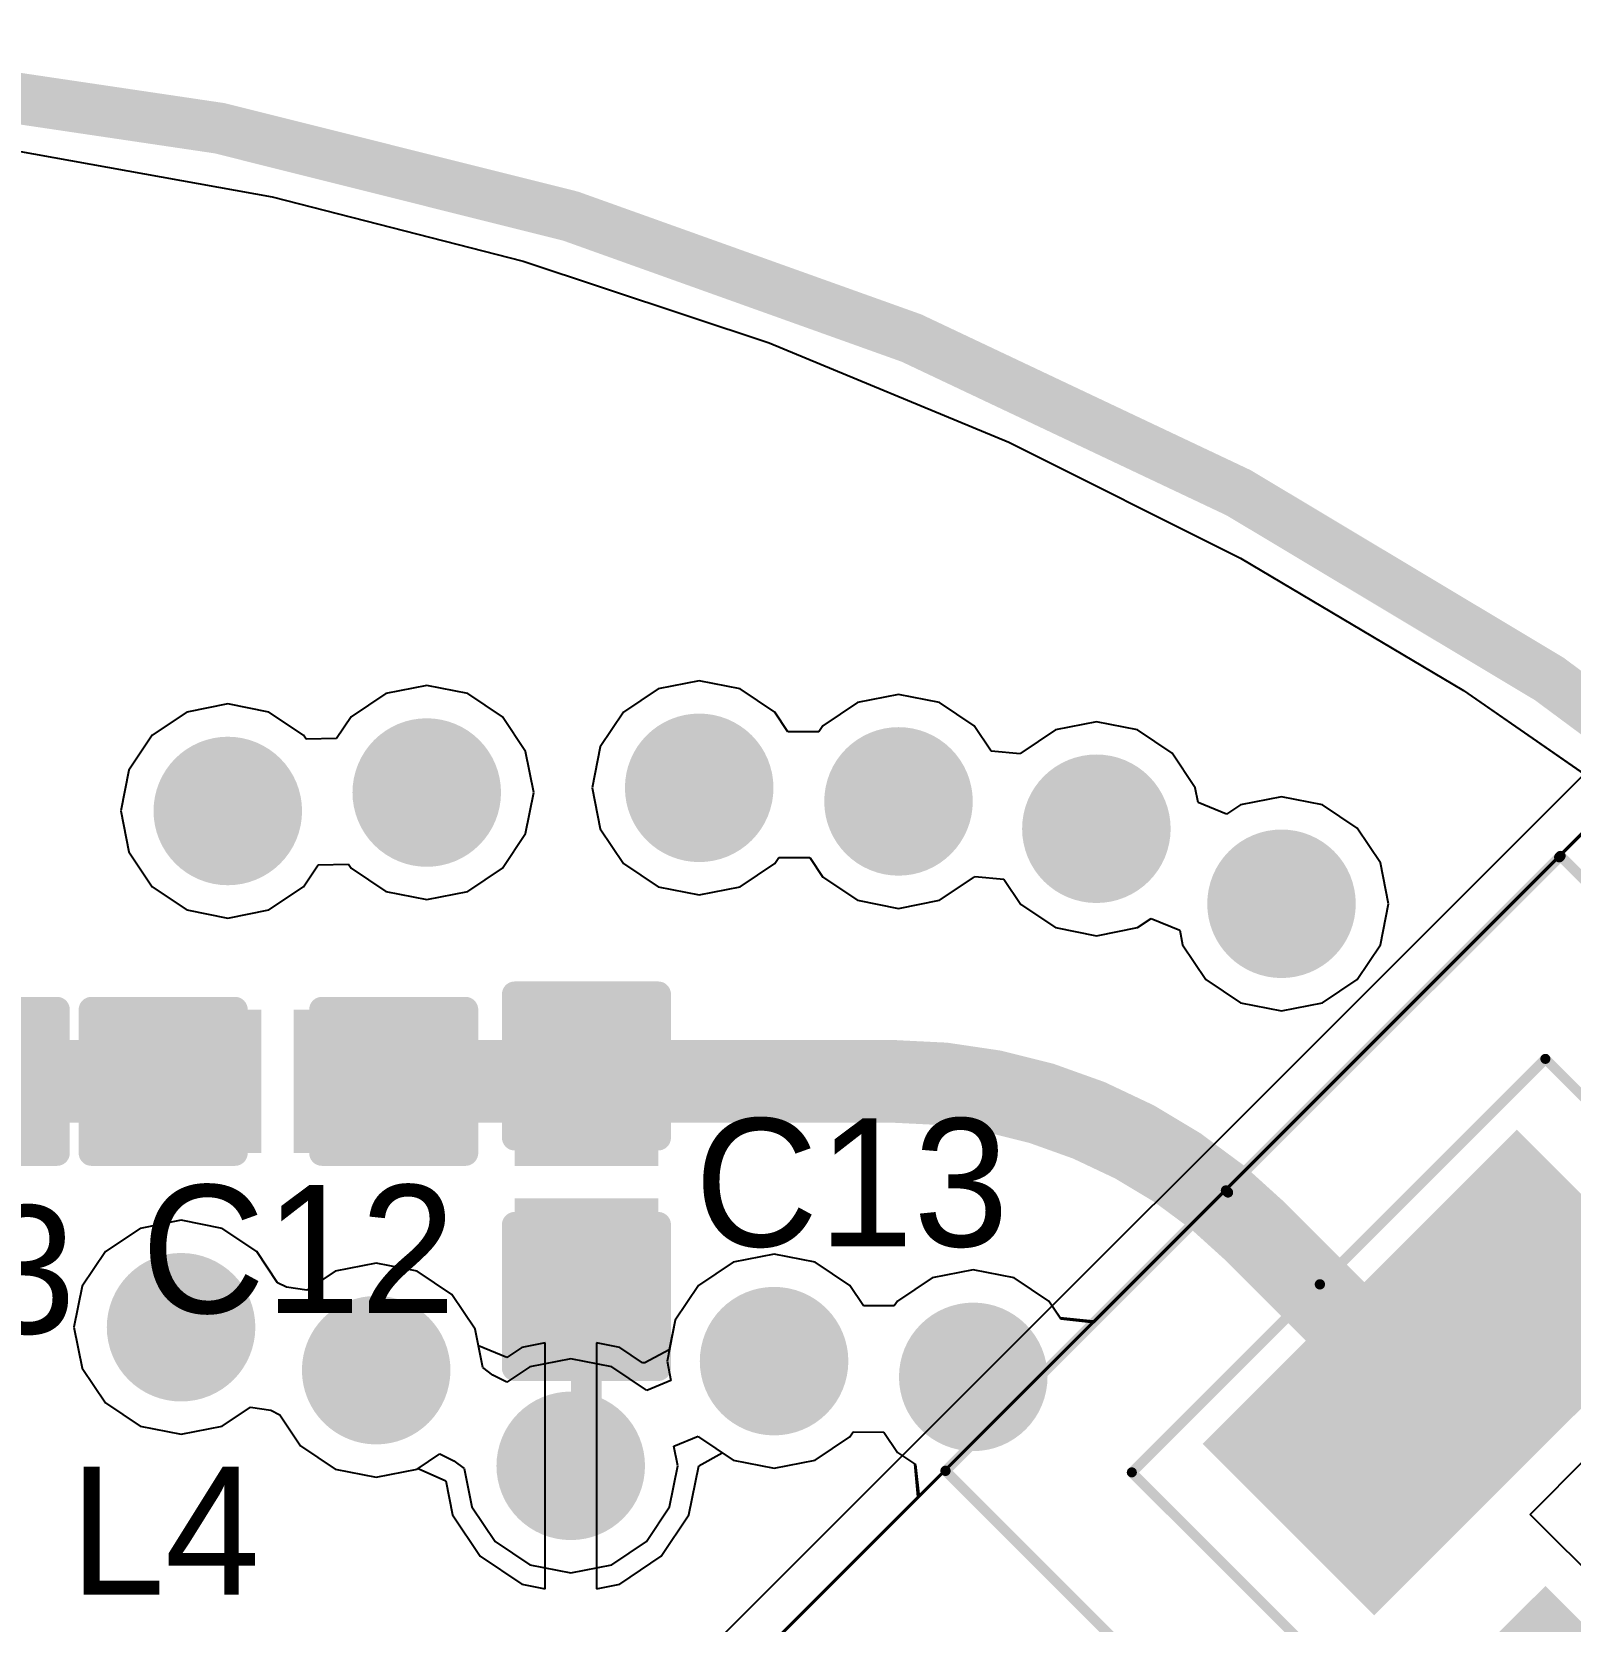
# Model space of a CAD drawing. Header units: millimetres. Extents: x 0.16 to 3.68, y 0.79 to 4.96.
# Drawn here: x 1.7248 to 2.0251, y 1.9307 to 2.241 of the extents above; entities that cross this region are included whole.
import ezdxf

# ---------------------------------------------------------------- set-up
doc = ezdxf.new("R2010")
doc.units = ezdxf.units.MM
doc.header["$MEASUREMENT"] = 0
for name, color, linetype in [('BottomLayer', 5, 'Continuous'), ('KeepOutLayer', 6, 'Continuous'), ('Mechanical1', 6, 'Continuous'), ('MidLayer1', 16, 'Continuous'), ('MidLayer2', 76, 'Continuous'), ('MultiLayer', 9, 'Continuous'), ('TopLayer', 1, 'Continuous'), ('TopOverlay', 2, 'Continuous'), ('TopPaste', 8, 'Continuous'), ('TopSolder', 216, 'Continuous'), ('ViaHoleLayer', 16, 'Continuous')]:
    doc.layers.add(name, color=color, linetype=linetype)

# ---------------------------------------------------------------- blocks, each defined once
blk = doc.blocks.new('XCVR_2450AT42B100E_1')
at = {"layer": 'Mechanical1', "const_width": 0.00197}
for points in [[(-0.13189, -0.05709), (-0.13189, 0.05709)], [(-0.13189, 0.05709), (0.13189, 0.05709)], [(0.13189, -0.05709), (0.13189, 0.05709)], [(-0.13189, -0.05709), (0.13189, -0.05709)]]:
    blk.add_lwpolyline(points, dxfattribs=at)
at = {"layer": 'Mechanical1', "const_width": 0.000984}
for points in [[(-0.13238, 0.05709, 1), (-0.1314, 0.05709, 1)], [(-0.13238, 0.05709, 1), (-0.1314, 0.05709, 1)], [(0.1314, 0.05709, 1), (0.13238, 0.05709, 1)], [(0.1314, 0.05709, 1), (0.13238, 0.05709, 1)], [(-0.13238, -0.05709, 1), (-0.1314, -0.05709, 1)], [(-0.13238, -0.05709, 1), (-0.1314, -0.05709, 1)], [(0.1314, -0.05709, 1), (0.13238, -0.05709, 1)], [(0.1314, -0.05709, 1), (0.13238, -0.05709, 1)]]:
    blk.add_lwpolyline(points, format="xyb", close=True, dxfattribs=at)
at = {"layer": 'TopLayer'}
for points in [[(-0.05512, 0.01969), (0.05512, 0.01969), (-0.05512, 0.04724), (0.05512, 0.04724)], [(-0.12205, -0.03937), (-0.08268, -0.03937), (-0.12205, 0.03937), (-0.08268, 0.03937)], [(0.08268, -0.03937), (0.12205, -0.03937), (0.08268, 0.03937), (0.12205, 0.03937)], [(-0.05512, -0.04724), (0.05512, -0.04724), (-0.05512, -0.01969), (0.05512, -0.01969)]]:
    blk.add_solid(points, dxfattribs=at)
at = {"layer": 'TopOverlay'}
for p, q in [((-0.0711, -0.0079), (-0.0711, 0.00787)), ((-0.0711, 0.00787), (-0.02756, 0.00787)), ((-0.02756, 0.00787), (-0.02756, -0.0079)), ((-0.02756, -0.0079), (-0.0711, -0.0079))]:
    blk.add_line(p, q, dxfattribs=at)
at = {"layer": 'TopPaste'}
for points in [[(-0.05512, 0.01969), (0.05512, 0.01969), (-0.05512, 0.04724), (0.05512, 0.04724)], [(-0.12205, -0.03937), (-0.08268, -0.03937), (-0.12205, 0.03937), (-0.08268, 0.03937)], [(0.08268, -0.03937), (0.12205, -0.03937), (0.08268, 0.03937), (0.12205, 0.03937)], [(-0.05512, -0.04724), (0.05512, -0.04724), (-0.05512, -0.01969), (0.05512, -0.01969)]]:
    blk.add_solid(points, dxfattribs=at)
at = {"layer": 'TopSolder'}
for points in [[(-0.05912, 0.01569), (0.05912, 0.01569), (-0.05912, 0.05124), (0.05912, 0.05124)], [(-0.12605, -0.04337), (-0.07868, -0.04337), (-0.12605, 0.04337), (-0.07868, 0.04337)], [(0.07868, -0.04337), (0.12605, -0.04337), (0.07868, 0.04337), (0.12605, 0.04337)], [(-0.05912, -0.05124), (0.05912, -0.05124), (-0.05912, -0.01569), (0.05912, -0.01569)]]:
    blk.add_solid(points, dxfattribs=at)
blk = doc.blocks.new('0402__14')
at = {"layer": 'TopLayer'}
for points in [[(-0.0125, -0.01), (0.0125, -0.01), (-0.0125, 0.01), (0.0125, 0.01)], [(0.02687, -0.01), (0.05187, -0.01), (0.02687, 0.01), (0.05187, 0.01)]]:
    blk.add_solid(points, dxfattribs=at)
at = {"layer": 'TopOverlay', "const_width": 0.005}
for points in [[(-0.017, -0.014), (-0.017, 0.014)], [(-0.017, 0.014), (0.011, 0.014)], [(0.028, 0.014), (0.056, 0.014)], [(0.056, -0.014), (0.056, 0.014)], [(-0.017, -0.014), (0.011, -0.014)], [(0.028, -0.014), (0.056, -0.014)]]:
    blk.add_lwpolyline(points, dxfattribs=at)
at = {"layer": 'TopOverlay', "const_width": 0.0025}
for points in [[(-0.01825, 0.014, 1), (-0.01575, 0.014, 1)], [(-0.01825, 0.014, 1), (-0.01575, 0.014, 1)], [(0.00975, 0.014, 1), (0.01225, 0.014, 1)], [(0.02675, 0.014, 1), (0.02925, 0.014, 1)], [(0.05475, 0.014, 1), (0.05725, 0.014, 1)], [(0.05475, 0.014, 1), (0.05725, 0.014, 1)], [(-0.01825, -0.014, 1), (-0.01575, -0.014, 1)], [(-0.01825, -0.014, 1), (-0.01575, -0.014, 1)], [(0.00975, -0.014, 1), (0.01225, -0.014, 1)], [(0.02675, -0.014, 1), (0.02925, -0.014, 1)], [(0.05475, -0.014, 1), (0.05725, -0.014, 1)], [(0.05475, -0.014, 1), (0.05725, -0.014, 1)]]:
    blk.add_lwpolyline(points, format="xyb", close=True, dxfattribs=at)
at = {"layer": 'TopPaste'}
for points in [[(-0.0125, -0.01), (0.0125, -0.01), (-0.0125, 0.01), (0.0125, 0.01)], [(0.02687, -0.01), (0.05187, -0.01), (0.02687, 0.01), (0.05187, 0.01)]]:
    blk.add_solid(points, dxfattribs=at)
at = {"layer": 'TopSolder'}
for points in [[(-0.0165, -0.014), (0.0165, -0.014), (-0.0165, 0.014), (0.0165, 0.014)], [(0.02287, -0.014), (0.05587, -0.014), (0.02287, 0.014), (0.05587, 0.014)]]:
    blk.add_solid(points, dxfattribs=at)
blk = doc.blocks.new('0402__17')
at = {"layer": 'TopLayer'}
for points in [[(-0.0125, -0.01), (0.0125, -0.01), (-0.0125, 0.01), (0.0125, 0.01)], [(0.02687, -0.01), (0.05187, -0.01), (0.02687, 0.01), (0.05187, 0.01)]]:
    blk.add_solid(points, dxfattribs=at)
at = {"layer": 'TopOverlay', "const_width": 0.005}
for points in [[(-0.017, 0.014), (-0.017, -0.014)], [(0.011, 0.014), (-0.017, 0.014)], [(0.056, 0.014), (0.028, 0.014)], [(0.056, 0.014), (0.056, -0.014)], [(0.011, -0.014), (-0.017, -0.014)], [(0.056, -0.014), (0.028, -0.014)]]:
    blk.add_lwpolyline(points, dxfattribs=at)
at = {"layer": 'TopOverlay', "const_width": 0.0025}
for points in [[(-0.01825, 0.014, 1), (-0.01575, 0.014, 1)], [(-0.01825, 0.014, 1), (-0.01575, 0.014, 1)], [(0.00975, 0.014, 1), (0.01225, 0.014, 1)], [(0.02675, 0.014, 1), (0.02925, 0.014, 1)], [(0.05475, 0.014, 1), (0.05725, 0.014, 1)], [(0.05475, 0.014, 1), (0.05725, 0.014, 1)], [(-0.01825, -0.014, 1), (-0.01575, -0.014, 1)], [(-0.01825, -0.014, 1), (-0.01575, -0.014, 1)], [(0.00975, -0.014, 1), (0.01225, -0.014, 1)], [(0.02675, -0.014, 1), (0.02925, -0.014, 1)], [(0.05475, -0.014, 1), (0.05725, -0.014, 1)], [(0.05475, -0.014, 1), (0.05725, -0.014, 1)]]:
    blk.add_lwpolyline(points, format="xyb", close=True, dxfattribs=at)
at = {"layer": 'TopPaste'}
for points in [[(-0.0125, -0.01), (0.0125, -0.01), (-0.0125, 0.01), (0.0125, 0.01)], [(0.02687, -0.01), (0.05187, -0.01), (0.02687, 0.01), (0.05187, 0.01)]]:
    blk.add_solid(points, dxfattribs=at)
at = {"layer": 'TopSolder'}
for points in [[(-0.0165, -0.014), (0.0165, -0.014), (-0.0165, 0.014), (0.0165, 0.014)], [(0.02287, -0.014), (0.05587, -0.014), (0.02287, 0.014), (0.05587, 0.014)]]:
    blk.add_solid(points, dxfattribs=at)
blk = doc.blocks.new('0402__18')
at = {"layer": 'TopLayer'}
for points in [[(-0.0125, -0.01), (0.0125, -0.01), (-0.0125, 0.01), (0.0125, 0.01)], [(0.02687, -0.01), (0.05187, -0.01), (0.02687, 0.01), (0.05187, 0.01)]]:
    blk.add_solid(points, dxfattribs=at)
at = {"layer": 'TopOverlay', "const_width": 0.005}
for points in [[(-0.017, -0.014), (-0.017, 0.014)], [(0.011, 0.014), (-0.017, 0.014)], [(0.056, 0.014), (0.028, 0.014)], [(0.056, -0.014), (0.056, 0.014)], [(0.011, -0.014), (-0.017, -0.014)], [(0.056, -0.014), (0.028, -0.014)]]:
    blk.add_lwpolyline(points, dxfattribs=at)
at = {"layer": 'TopOverlay', "const_width": 0.0025}
for points in [[(-0.01825, 0.014, 1), (-0.01575, 0.014, 1)], [(-0.01825, 0.014, 1), (-0.01575, 0.014, 1)], [(0.00975, 0.014, 1), (0.01225, 0.014, 1)], [(0.02675, 0.014, 1), (0.02925, 0.014, 1)], [(0.05475, 0.014, 1), (0.05725, 0.014, 1)], [(0.05475, 0.014, 1), (0.05725, 0.014, 1)], [(-0.01825, -0.014, 1), (-0.01575, -0.014, 1)], [(-0.01825, -0.014, 1), (-0.01575, -0.014, 1)], [(0.00975, -0.014, 1), (0.01225, -0.014, 1)], [(0.02675, -0.014, 1), (0.02925, -0.014, 1)], [(0.05475, -0.014, 1), (0.05725, -0.014, 1)], [(0.05475, -0.014, 1), (0.05725, -0.014, 1)]]:
    blk.add_lwpolyline(points, format="xyb", close=True, dxfattribs=at)
at = {"layer": 'TopPaste'}
for points in [[(-0.0125, -0.01), (0.0125, -0.01), (-0.0125, 0.01), (0.0125, 0.01)], [(0.02687, -0.01), (0.05187, -0.01), (0.02687, 0.01), (0.05187, 0.01)]]:
    blk.add_solid(points, dxfattribs=at)
at = {"layer": 'TopSolder'}
for points in [[(-0.0165, -0.014), (0.0165, -0.014), (-0.0165, 0.014), (0.0165, 0.014)], [(0.02287, -0.014), (0.05587, -0.014), (0.02287, 0.014), (0.05587, 0.014)]]:
    blk.add_solid(points, dxfattribs=at)

msp = doc.modelspace()

# ---------------------------------------------------------------- linework, layer by layer
at = {"layer": 'BottomLayer'}
for p, q in [((1.72189, 2.21774), (1.7717, 2.20875)), ((1.7717, 2.20875), (1.82073, 2.19623)), ((1.82073, 2.19623), (1.86875, 2.18025)), ((1.86875, 2.18025), (1.91551, 2.16089)), ((1.91551, 2.16089), (1.96076, 2.13823)), ((1.96076, 2.13823), (2.00429, 2.11241)), ((1.81737, 1.87463), (2.05737, 2.11463)), ((1.85508, 2.11428), (1.84708, 2.11269)), ((1.86308, 2.11269), (1.85508, 2.11428)), ((1.79389, 2.11177), (1.78711, 2.10724)), ((1.80189, 2.11337), (1.79389, 2.11177)), ((1.80989, 2.11177), (1.80189, 2.11337)), ((1.81667, 2.10724), (1.80989, 2.11177)), ((1.84708, 2.11269), (1.8403, 2.10816)), ((1.86986, 2.10816), (1.86308, 2.11269)), ((1.89399, 2.11163), (1.88599, 2.11004)), ((1.90199, 2.11004), (1.89399, 2.11163)), ((2.00429, 2.11241), (2.03111, 2.09379)), ((1.75506, 2.10817), (1.74827, 2.10364)), ((1.76305, 2.10976), (1.75506, 2.10817)), ((1.77105, 2.10817), (1.76305, 2.10976)), ((1.77783, 2.10364), (1.77105, 2.10817)), ((1.78711, 2.10724), (1.78427, 2.103)), ((1.8212, 2.10046), (1.81667, 2.10724)), ((1.8403, 2.10816), (1.83577, 2.10138)), ((1.87241, 2.10434), (1.86986, 2.10816)), ((1.88599, 2.11004), (1.87921, 2.10551)), ((1.90877, 2.10551), (1.90199, 2.11004)), ((1.87843, 2.10434), (1.87241, 2.10434)), ((1.87921, 2.10551), (1.87843, 2.10434)), ((1.91208, 2.10055), (1.90877, 2.10551)), ((1.92462, 2.1047), (1.91784, 2.10017)), ((1.93262, 2.10629), (1.92462, 2.1047)), ((1.94062, 2.1047), (1.93262, 2.10629)), ((1.9474, 2.10017), (1.94062, 2.1047)), ((1.74827, 2.10364), (1.74374, 2.09686)), ((1.77835, 2.10287), (1.77783, 2.10364)), ((1.78427, 2.103), (1.77835, 2.10287)), ((1.83577, 2.10138), (1.83418, 2.09338)), ((1.82279, 2.09246), (1.8212, 2.10046)), ((1.91775, 2.10003), (1.91208, 2.10055)), ((1.91784, 2.10017), (1.91775, 2.10003)), ((1.95193, 2.09339), (1.9474, 2.10017)), ((1.74374, 2.09686), (1.74215, 2.08886)), ((1.8212, 2.08447), (1.82279, 2.09246)), ((1.83418, 2.09338), (1.83577, 2.08538)), ((1.9525, 2.09054), (1.95193, 2.09339)), ((1.74215, 2.08886), (1.74374, 2.08086)), ((2.03155, 2.08881), (1.93199, 1.98924)), ((1.95805, 2.08824), (1.9525, 2.09054)), ((1.96077, 2.09005), (1.95805, 2.08824)), ((1.96876, 2.09164), (1.96077, 2.09005)), ((1.97676, 2.09005), (1.96876, 2.09164)), ((1.98354, 2.08552), (1.97676, 2.09005)), ((1.98808, 2.07874), (1.98354, 2.08552)), ((1.81667, 2.07768), (1.8212, 2.08447)), ((1.83577, 2.08538), (1.8403, 2.0786)), ((1.74374, 2.08086), (1.74827, 2.07408)), ((1.86986, 2.0786), (1.87064, 2.07977)), ((1.87064, 2.07977), (1.87665, 2.07977)), ((1.87665, 2.07977), (1.87921, 2.07595)), ((1.77783, 2.07408), (1.78067, 2.07832)), ((1.78067, 2.07832), (1.78659, 2.07845)), ((1.78659, 2.07845), (1.78711, 2.07768)), ((1.78711, 2.07768), (1.79389, 2.07315)), ((1.80989, 2.07315), (1.81667, 2.07768)), ((1.8403, 2.0786), (1.84708, 2.07407)), ((1.86308, 2.07407), (1.86986, 2.0786)), ((1.98967, 2.07074), (1.98808, 2.07874)), ((1.74827, 2.07408), (1.75506, 2.06955)), ((1.77105, 2.06955), (1.77783, 2.07408)), ((1.79389, 2.07315), (1.80189, 2.07156)), ((1.80189, 2.07156), (1.80989, 2.07315)), ((1.84708, 2.07407), (1.85508, 2.07248)), ((1.85508, 2.07248), (1.86308, 2.07407)), ((1.87921, 2.07595), (1.88599, 2.07142)), ((1.90199, 2.07142), (1.90877, 2.07595)), ((1.90877, 2.07595), (1.90886, 2.07609)), ((1.90886, 2.07609), (1.91453, 2.07557)), ((1.91453, 2.07557), (1.91784, 2.07061)), ((1.88599, 2.07142), (1.89399, 2.06983)), ((1.89399, 2.06983), (1.90199, 2.07142)), ((1.91784, 2.07061), (1.92462, 2.06608)), ((1.98808, 2.06274), (1.98967, 2.07074)), ((1.75506, 2.06955), (1.76305, 2.06796)), ((1.76305, 2.06796), (1.77105, 2.06955)), ((1.94062, 2.06608), (1.94333, 2.06789)), ((1.94333, 2.06789), (1.94889, 2.06559)), ((1.92462, 2.06608), (1.93262, 2.06449)), ((1.93262, 2.06449), (1.94062, 2.06608)), ((1.94889, 2.06559), (1.94945, 2.06274)), ((1.94945, 2.06274), (1.95398, 2.05596)), ((1.98354, 2.05596), (1.98808, 2.06274)), ((1.95398, 2.05596), (1.96077, 2.05143)), ((1.97676, 2.05143), (1.98354, 2.05596)), ((1.96077, 2.05143), (1.96876, 2.04984)), ((1.96876, 2.04984), (1.97676, 2.05143)), ((1.75393, 2.00896), (1.74593, 2.00737)), ((1.76192, 2.00737), (1.75393, 2.00896)), ((1.74593, 2.00737), (1.73915, 2.00284)), ((1.76871, 2.00284), (1.76192, 2.00737)), ((1.73915, 2.00284), (1.73462, 1.99605)), ((1.77276, 1.99676), (1.76871, 2.00284)), ((1.8697, 2.00235), (1.8617, 2.00076)), ((1.8777, 2.00076), (1.8697, 2.00235)), ((1.78402, 1.99899), (1.77849, 1.99529)), ((1.79202, 2.00058), (1.78402, 1.99899)), ((1.80001, 1.99899), (1.79202, 2.00058)), ((1.8068, 1.99446), (1.80001, 1.99899)), ((1.8617, 2.00076), (1.85492, 1.99622)), ((1.88448, 1.99622), (1.8777, 2.00076)), ((1.90858, 1.99927), (1.90058, 1.99768)), ((1.91658, 1.99768), (1.90858, 1.99927)), ((1.73462, 1.99605), (1.73302, 1.98806)), ((1.77449, 1.99587), (1.77276, 1.99676)), ((1.77849, 1.99529), (1.77449, 1.99587)), ((1.85492, 1.99622), (1.85039, 1.98944)), ((1.88716, 1.99221), (1.88448, 1.99622)), ((1.90058, 1.99768), (1.8938, 1.99315)), ((1.92336, 1.99315), (1.91658, 1.99768)), ((1.81133, 1.98768), (1.8068, 1.99446)), ((1.8938, 1.99315), (1.89317, 1.99221)), ((1.92555, 1.98987), (1.92336, 1.99315)), ((1.85039, 1.98944), (1.84923, 1.98363)), ((1.89317, 1.99221), (1.88716, 1.99221)), ((1.93199, 1.98924), (1.92555, 1.98987)), ((1.73302, 1.98806), (1.73462, 1.98006)), ((1.81197, 1.98443), (1.81133, 1.98768)), ((1.81753, 1.98213), (1.81197, 1.98443)), ((1.82044, 1.98408), (1.81753, 1.98213)), ((1.825, 1.98499), (1.82044, 1.98408)), ((1.825, 1.961), (1.825, 1.98499)), ((1.83956, 1.98408), (1.835, 1.98499)), ((1.835, 1.98499), (1.835, 1.961)), ((1.84402, 1.9811), (1.83956, 1.98408)), ((1.84923, 1.98363), (1.84444, 1.98113)), ((1.73462, 1.98006), (1.73915, 1.97328)), ((1.84444, 1.98113), (1.84402, 1.9811)), ((1.73915, 1.97328), (1.74593, 1.96875)), ((1.76192, 1.96875), (1.76746, 1.97244)), ((1.76746, 1.97244), (1.77145, 1.97186)), ((1.77145, 1.97186), (1.77318, 1.97097)), ((1.77318, 1.97097), (1.77724, 1.9649)), ((1.74593, 1.96875), (1.75393, 1.96715)), ((1.75393, 1.96715), (1.76192, 1.96875)), ((1.88448, 1.96667), (1.88511, 1.96761)), ((1.88511, 1.96761), (1.89112, 1.9676)), ((1.89112, 1.9676), (1.8938, 1.96359)), ((1.77724, 1.9649), (1.78402, 1.96037)), ((1.8777, 1.96213), (1.88448, 1.96667)), ((1.85498, 1.961), (1.85957, 1.96356)), ((1.85957, 1.96356), (1.8617, 1.96213)), ((1.8617, 1.96213), (1.8697, 1.96054)), ((1.8697, 1.96054), (1.8777, 1.96213)), ((1.8938, 1.96359), (1.89708, 1.9614)), ((1.89708, 1.9614), (1.89771, 1.95496)), ((1.78402, 1.96037), (1.79202, 1.95878)), ((1.79202, 1.95878), (1.80001, 1.96037)), ((1.80001, 1.96037), (1.80021, 1.9605)), ((1.80021, 1.9605), (1.8056, 1.95809)), ((1.825, 1.93701), (1.825, 1.961)), ((1.835, 1.961), (1.835, 1.93701)), ((1.85308, 1.95144), (1.85498, 1.961)), ((1.8056, 1.95809), (1.80692, 1.95144)), ((1.89771, 1.95496), (1.81737, 1.87463)), ((1.80692, 1.95144), (1.81234, 1.94334)), ((1.84766, 1.94334), (1.85308, 1.95144)), ((1.81234, 1.94334), (1.82044, 1.93792)), ((1.83956, 1.93792), (1.84766, 1.94334)), ((1.82044, 1.93792), (1.825, 1.93701)), ((1.835, 1.93701), (1.83956, 1.93792))]:
    msp.add_line(p, q, dxfattribs=at)
at = {"layer": 'BottomLayer', "const_width": 0.0145}
for points in [[(1.84783, 2.09338, 1), (1.86233, 2.09338, 1)], [(1.79464, 2.09246, 1), (1.80914, 2.09246, 1)], [(1.88674, 2.09073, 1), (1.90124, 2.09073, 1)], [(1.7558, 2.08886, 1), (1.7703, 2.08886, 1)], [(1.92537, 2.08539, 1), (1.93987, 2.08539, 1)], [(1.96151, 2.07074, 1), (1.97601, 2.07074, 1)], [(1.74668, 1.98806, 1), (1.76118, 1.98806, 1)], [(1.86245, 1.98144, 1), (1.87695, 1.98144, 1)], [(1.78477, 1.97968, 1), (1.79927, 1.97968, 1)], [(1.90133, 1.97837, 1), (1.91583, 1.97837, 1)], [(1.82275, 1.961, 1), (1.83725, 1.961, 1)]]:
    msp.add_lwpolyline(points, format="xyb", close=True, dxfattribs=at)
at = {"layer": 'KeepOutLayer', "const_width": 0.01}
msp.add_lwpolyline([(2.341, 1.516, 1), (0.901, 1.516, 1)], format="xyb", close=True, dxfattribs=at)
at = {"layer": 'Mechanical1', "const_width": 0.002}
for points in [[(1.95791, 2.01477), (2.02323, 2.08008)], [(2.02297, 2.07982), (2.02323, 2.08008)], [(2.02323, 2.08008), (2.13495, 1.96836)], [(1.90316, 1.96002), (1.95791, 2.01477)], [(1.95791, 2.01477), (1.95832, 2.01437)], [(1.95832, 2.01437), (1.97626, 1.99643)], [(1.90316, 1.96002), (2.00145, 1.86173)]]:
    msp.add_lwpolyline(points, dxfattribs=at)
at = {"layer": 'Mechanical1', "const_width": 0.001}
for points in [[(2.02247, 2.07982, 1), (2.02347, 2.07982, 1)], [(2.02273, 2.08008, 1), (2.02373, 2.08008, 1)], [(2.02273, 2.08008, 1), (2.02373, 2.08008, 1)], [(2.02273, 2.08008, 1), (2.02373, 2.08008, 1)], [(1.95741, 2.01477, 1), (1.95841, 2.01477, 1)], [(1.95741, 2.01477, 1), (1.95841, 2.01477, 1)], [(1.95741, 2.01477, 1), (1.95841, 2.01477, 1)], [(1.95782, 2.01437, 1), (1.95882, 2.01437, 1)], [(1.95782, 2.01437, 1), (1.95882, 2.01437, 1)], [(1.97575, 1.99643, 1), (1.97676, 1.99643, 1)], [(1.90266, 1.96002, 1), (1.90366, 1.96002, 1)], [(1.90266, 1.96002, 1), (1.90366, 1.96002, 1)]]:
    msp.add_lwpolyline(points, format="xyb", close=True, dxfattribs=at)
at = {"layer": 'MidLayer1'}
for p, q in [((1.72189, 2.21774), (1.7717, 2.20875)), ((1.7717, 2.20875), (1.82073, 2.19623)), ((1.82073, 2.19623), (1.86875, 2.18025)), ((1.86875, 2.18025), (1.91551, 2.16089)), ((1.91551, 2.16089), (1.96076, 2.13823)), ((1.96076, 2.13823), (2.00429, 2.11241)), ((1.85508, 2.11428), (1.84708, 2.11269)), ((1.86308, 2.11269), (1.85508, 2.11428)), ((1.79389, 2.11177), (1.78711, 2.10724)), ((1.80189, 2.11337), (1.79389, 2.11177)), ((1.80989, 2.11177), (1.80189, 2.11337)), ((1.81667, 2.10724), (1.80989, 2.11177)), ((1.84708, 2.11269), (1.8403, 2.10816)), ((1.86986, 2.10816), (1.86308, 2.11269)), ((1.89399, 2.11163), (1.88599, 2.11004)), ((1.90199, 2.11004), (1.89399, 2.11163)), ((2.00429, 2.11241), (2.03134, 2.09362)), ((1.75506, 2.10817), (1.74827, 2.10364)), ((1.76305, 2.10976), (1.75506, 2.10817)), ((1.77105, 2.10817), (1.76305, 2.10976)), ((1.77783, 2.10364), (1.77105, 2.10817)), ((1.78711, 2.10724), (1.78427, 2.103)), ((1.8212, 2.10046), (1.81667, 2.10724)), ((1.8403, 2.10816), (1.83577, 2.10138)), ((1.87241, 2.10434), (1.86986, 2.10816)), ((1.88599, 2.11004), (1.87921, 2.10551)), ((1.90877, 2.10551), (1.90199, 2.11004)), ((1.81907, 1.87593), (2.04907, 2.10593)), ((1.87843, 2.10434), (1.87241, 2.10434)), ((1.87921, 2.10551), (1.87843, 2.10434)), ((1.91208, 2.10055), (1.90877, 2.10551)), ((1.92462, 2.1047), (1.91784, 2.10017)), ((1.93262, 2.10629), (1.92462, 2.1047)), ((1.94062, 2.1047), (1.93262, 2.10629)), ((1.9474, 2.10017), (1.94062, 2.1047)), ((1.74827, 2.10364), (1.74374, 2.09686)), ((1.77835, 2.10287), (1.77783, 2.10364)), ((1.78427, 2.103), (1.77835, 2.10287)), ((1.83577, 2.10138), (1.83418, 2.09338)), ((1.82279, 2.09246), (1.8212, 2.10046)), ((1.91775, 2.10003), (1.91208, 2.10055)), ((1.91784, 2.10017), (1.91775, 2.10003)), ((1.95193, 2.09339), (1.9474, 2.10017)), ((1.74374, 2.09686), (1.74215, 2.08886)), ((1.8212, 2.08447), (1.82279, 2.09246)), ((1.83418, 2.09338), (1.83577, 2.08538)), ((1.9525, 2.09054), (1.95193, 2.09339)), ((1.74215, 2.08886), (1.74374, 2.08086)), ((2.03179, 2.08864), (1.93209, 1.98894)), ((1.95805, 2.08824), (1.9525, 2.09054)), ((1.96077, 2.09005), (1.95805, 2.08824)), ((1.96876, 2.09164), (1.96077, 2.09005)), ((1.97676, 2.09005), (1.96876, 2.09164)), ((1.98354, 2.08552), (1.97676, 2.09005)), ((1.98808, 2.07874), (1.98354, 2.08552)), ((1.81667, 2.07768), (1.8212, 2.08447)), ((1.83577, 2.08538), (1.8403, 2.0786)), ((1.74374, 2.08086), (1.74827, 2.07408)), ((1.86986, 2.0786), (1.87064, 2.07977)), ((1.87064, 2.07977), (1.87665, 2.07977)), ((1.87665, 2.07977), (1.87921, 2.07595)), ((1.77783, 2.07408), (1.78067, 2.07832)), ((1.78067, 2.07832), (1.78659, 2.07845)), ((1.78659, 2.07845), (1.78711, 2.07768)), ((1.78711, 2.07768), (1.79389, 2.07315)), ((1.80989, 2.07315), (1.81667, 2.07768)), ((1.8403, 2.0786), (1.84708, 2.07407)), ((1.86308, 2.07407), (1.86986, 2.0786)), ((1.98967, 2.07074), (1.98808, 2.07874)), ((1.74827, 2.07408), (1.75506, 2.06955)), ((1.77105, 2.06955), (1.77783, 2.07408)), ((1.79389, 2.07315), (1.80189, 2.07156)), ((1.80189, 2.07156), (1.80989, 2.07315)), ((1.84708, 2.07407), (1.85508, 2.07248)), ((1.85508, 2.07248), (1.86308, 2.07407)), ((1.87921, 2.07595), (1.88599, 2.07142)), ((1.90199, 2.07142), (1.90877, 2.07595)), ((1.90877, 2.07595), (1.90886, 2.07609)), ((1.90886, 2.07609), (1.91453, 2.07557)), ((1.91453, 2.07557), (1.91784, 2.07061)), ((1.88599, 2.07142), (1.89399, 2.06983)), ((1.89399, 2.06983), (1.90199, 2.07142)), ((1.91784, 2.07061), (1.92462, 2.06608)), ((1.98808, 2.06274), (1.98967, 2.07074)), ((1.75506, 2.06955), (1.76305, 2.06796)), ((1.76305, 2.06796), (1.77105, 2.06955)), ((1.94062, 2.06608), (1.94333, 2.06789)), ((1.94333, 2.06789), (1.94889, 2.06559)), ((1.92462, 2.06608), (1.93262, 2.06449)), ((1.93262, 2.06449), (1.94062, 2.06608)), ((1.94889, 2.06559), (1.94945, 2.06274)), ((1.94945, 2.06274), (1.95398, 2.05596)), ((1.98354, 2.05596), (1.98808, 2.06274)), ((1.95398, 2.05596), (1.96077, 2.05143)), ((1.97676, 2.05143), (1.98354, 2.05596)), ((1.96077, 2.05143), (1.96876, 2.04984)), ((1.96876, 2.04984), (1.97676, 2.05143)), ((1.75393, 2.00896), (1.74593, 2.00737)), ((1.76192, 2.00737), (1.75393, 2.00896)), ((1.74593, 2.00737), (1.73915, 2.00284)), ((1.76871, 2.00284), (1.76192, 2.00737)), ((1.73915, 2.00284), (1.73462, 1.99605)), ((1.77276, 1.99676), (1.76871, 2.00284)), ((1.8697, 2.00235), (1.8617, 2.00076)), ((1.8777, 2.00076), (1.8697, 2.00235)), ((1.78402, 1.99899), (1.77849, 1.99529)), ((1.79202, 2.00058), (1.78402, 1.99899)), ((1.80001, 1.99899), (1.79202, 2.00058)), ((1.8068, 1.99446), (1.80001, 1.99899)), ((1.8617, 2.00076), (1.85492, 1.99622)), ((1.88448, 1.99622), (1.8777, 2.00076)), ((1.90858, 1.99927), (1.90058, 1.99768)), ((1.91658, 1.99768), (1.90858, 1.99927)), ((1.73462, 1.99605), (1.73302, 1.98806)), ((1.77449, 1.99587), (1.77276, 1.99676)), ((1.77849, 1.99529), (1.77449, 1.99587)), ((1.85492, 1.99622), (1.85039, 1.98944)), ((1.88716, 1.99221), (1.88448, 1.99622)), ((1.90058, 1.99768), (1.8938, 1.99315)), ((1.92336, 1.99315), (1.91658, 1.99768)), ((1.81133, 1.98768), (1.8068, 1.99446)), ((1.8938, 1.99315), (1.89317, 1.99221)), ((1.92571, 1.98963), (1.92336, 1.99315)), ((1.85039, 1.98944), (1.84923, 1.98363)), ((1.89317, 1.99221), (1.88716, 1.99221)), ((1.93209, 1.98894), (1.92571, 1.98963)), ((1.73302, 1.98806), (1.73462, 1.98006)), ((1.81197, 1.98443), (1.81133, 1.98768)), ((1.81753, 1.98213), (1.81197, 1.98443)), ((1.82044, 1.98408), (1.81753, 1.98213)), ((1.825, 1.98499), (1.82044, 1.98408)), ((1.825, 1.961), (1.825, 1.98499)), ((1.83956, 1.98408), (1.835, 1.98499)), ((1.835, 1.98499), (1.835, 1.961)), ((1.84402, 1.9811), (1.83956, 1.98408)), ((1.84923, 1.98363), (1.84444, 1.98113)), ((1.73462, 1.98006), (1.73915, 1.97328)), ((1.84444, 1.98113), (1.84402, 1.9811)), ((1.73915, 1.97328), (1.74593, 1.96875)), ((1.76192, 1.96875), (1.76746, 1.97244)), ((1.76746, 1.97244), (1.77145, 1.97186)), ((1.77145, 1.97186), (1.77318, 1.97097)), ((1.77318, 1.97097), (1.77724, 1.9649)), ((1.74593, 1.96875), (1.75393, 1.96715)), ((1.75393, 1.96715), (1.76192, 1.96875)), ((1.88448, 1.96667), (1.88511, 1.96761)), ((1.88511, 1.96761), (1.89112, 1.9676)), ((1.89112, 1.9676), (1.8938, 1.96359)), ((1.77724, 1.9649), (1.78402, 1.96037)), ((1.8777, 1.96213), (1.88448, 1.96667)), ((1.85498, 1.961), (1.85957, 1.96356)), ((1.85957, 1.96356), (1.8617, 1.96213)), ((1.8617, 1.96213), (1.8697, 1.96054)), ((1.8697, 1.96054), (1.8777, 1.96213)), ((1.8938, 1.96359), (1.89732, 1.96124)), ((1.78402, 1.96037), (1.79202, 1.95878)), ((1.79202, 1.95878), (1.80001, 1.96037)), ((1.80001, 1.96037), (1.80021, 1.9605)), ((1.80021, 1.9605), (1.8056, 1.95809)), ((1.825, 1.93701), (1.825, 1.961)), ((1.835, 1.961), (1.835, 1.93701)), ((1.85308, 1.95144), (1.85498, 1.961)), ((1.89732, 1.96124), (1.89801, 1.95486)), ((1.8056, 1.95809), (1.80692, 1.95144)), ((1.89801, 1.95486), (1.81907, 1.87593)), ((1.80692, 1.95144), (1.81234, 1.94334)), ((1.84766, 1.94334), (1.85308, 1.95144)), ((1.81234, 1.94334), (1.82044, 1.93792)), ((1.83956, 1.93792), (1.84766, 1.94334)), ((1.82044, 1.93792), (1.825, 1.93701)), ((1.835, 1.93701), (1.83956, 1.93792))]:
    msp.add_line(p, q, dxfattribs=at)
at = {"layer": 'MidLayer1', "const_width": 0.0145}
for points in [[(1.84783, 2.09338, 1), (1.86233, 2.09338, 1)], [(1.79464, 2.09246, 1), (1.80914, 2.09246, 1)], [(1.88674, 2.09073, 1), (1.90124, 2.09073, 1)], [(1.7558, 2.08886, 1), (1.7703, 2.08886, 1)], [(1.92537, 2.08539, 1), (1.93987, 2.08539, 1)], [(1.96151, 2.07074, 1), (1.97601, 2.07074, 1)], [(1.74668, 1.98806, 1), (1.76118, 1.98806, 1)], [(1.86245, 1.98144, 1), (1.87695, 1.98144, 1)], [(1.78477, 1.97968, 1), (1.79927, 1.97968, 1)], [(1.90133, 1.97837, 1), (1.91583, 1.97837, 1)], [(1.82275, 1.961, 1), (1.83725, 1.961, 1)]]:
    msp.add_lwpolyline(points, format="xyb", close=True, dxfattribs=at)
at = {"layer": 'MidLayer2'}
for p, q in [((1.72189, 2.21774), (1.7717, 2.20875)), ((1.7717, 2.20875), (1.82073, 2.19623)), ((1.82073, 2.19623), (1.86875, 2.18025)), ((1.86875, 2.18025), (1.91551, 2.16089)), ((1.91551, 2.16089), (1.96076, 2.13823)), ((1.96076, 2.13823), (2.00429, 2.11241)), ((1.81907, 1.87593), (2.05907, 2.11593)), ((1.85508, 2.11428), (1.84708, 2.11269)), ((1.86308, 2.11269), (1.85508, 2.11428)), ((1.79389, 2.11177), (1.78711, 2.10724)), ((1.80189, 2.11337), (1.79389, 2.11177)), ((1.80989, 2.11177), (1.80189, 2.11337)), ((1.81667, 2.10724), (1.80989, 2.11177)), ((1.84708, 2.11269), (1.8403, 2.10816)), ((1.86986, 2.10816), (1.86308, 2.11269)), ((1.89399, 2.11163), (1.88599, 2.11004)), ((1.90199, 2.11004), (1.89399, 2.11163)), ((2.00429, 2.11241), (2.03134, 2.09362)), ((1.75506, 2.10817), (1.74827, 2.10364)), ((1.76305, 2.10976), (1.75506, 2.10817)), ((1.77105, 2.10817), (1.76305, 2.10976)), ((1.77783, 2.10364), (1.77105, 2.10817)), ((1.78711, 2.10724), (1.78427, 2.103)), ((1.8212, 2.10046), (1.81667, 2.10724)), ((1.8403, 2.10816), (1.83577, 2.10138)), ((1.87241, 2.10434), (1.86986, 2.10816)), ((1.88599, 2.11004), (1.87921, 2.10551)), ((1.90877, 2.10551), (1.90199, 2.11004)), ((1.87843, 2.10434), (1.87241, 2.10434)), ((1.87921, 2.10551), (1.87843, 2.10434)), ((1.91208, 2.10055), (1.90877, 2.10551)), ((1.92462, 2.1047), (1.91784, 2.10017)), ((1.93262, 2.10629), (1.92462, 2.1047)), ((1.94062, 2.1047), (1.93262, 2.10629)), ((1.9474, 2.10017), (1.94062, 2.1047)), ((1.74827, 2.10364), (1.74374, 2.09686)), ((1.77835, 2.10287), (1.77783, 2.10364)), ((1.78427, 2.103), (1.77835, 2.10287)), ((1.83577, 2.10138), (1.83418, 2.09338)), ((1.82279, 2.09246), (1.8212, 2.10046)), ((1.91775, 2.10003), (1.91208, 2.10055)), ((1.91784, 2.10017), (1.91775, 2.10003)), ((1.95193, 2.09339), (1.9474, 2.10017)), ((1.74374, 2.09686), (1.74215, 2.08886)), ((1.8212, 2.08447), (1.82279, 2.09246)), ((1.83418, 2.09338), (1.83577, 2.08538)), ((1.9525, 2.09054), (1.95193, 2.09339)), ((1.74215, 2.08886), (1.74374, 2.08086)), ((2.03179, 2.08864), (1.93209, 1.98894)), ((1.95805, 2.08824), (1.9525, 2.09054)), ((1.96077, 2.09005), (1.95805, 2.08824)), ((1.96876, 2.09164), (1.96077, 2.09005)), ((1.97676, 2.09005), (1.96876, 2.09164)), ((1.98354, 2.08552), (1.97676, 2.09005)), ((1.98808, 2.07874), (1.98354, 2.08552)), ((1.81667, 2.07768), (1.8212, 2.08447)), ((1.83577, 2.08538), (1.8403, 2.0786)), ((1.74374, 2.08086), (1.74827, 2.07408)), ((1.86986, 2.0786), (1.87064, 2.07977)), ((1.87064, 2.07977), (1.87665, 2.07977)), ((1.87665, 2.07977), (1.87921, 2.07595)), ((1.77783, 2.07408), (1.78067, 2.07832)), ((1.78067, 2.07832), (1.78659, 2.07845)), ((1.78659, 2.07845), (1.78711, 2.07768)), ((1.78711, 2.07768), (1.79389, 2.07315)), ((1.80989, 2.07315), (1.81667, 2.07768)), ((1.8403, 2.0786), (1.84708, 2.07407)), ((1.86308, 2.07407), (1.86986, 2.0786)), ((1.98967, 2.07074), (1.98808, 2.07874)), ((1.74827, 2.07408), (1.75506, 2.06955)), ((1.77105, 2.06955), (1.77783, 2.07408)), ((1.79389, 2.07315), (1.80189, 2.07156)), ((1.80189, 2.07156), (1.80989, 2.07315)), ((1.84708, 2.07407), (1.85508, 2.07248)), ((1.85508, 2.07248), (1.86308, 2.07407)), ((1.87921, 2.07595), (1.88599, 2.07142)), ((1.90199, 2.07142), (1.90877, 2.07595)), ((1.90877, 2.07595), (1.90886, 2.07609)), ((1.90886, 2.07609), (1.91453, 2.07557)), ((1.91453, 2.07557), (1.91784, 2.07061)), ((1.88599, 2.07142), (1.89399, 2.06983)), ((1.89399, 2.06983), (1.90199, 2.07142)), ((1.91784, 2.07061), (1.92462, 2.06608)), ((1.98808, 2.06274), (1.98967, 2.07074)), ((1.75506, 2.06955), (1.76305, 2.06796)), ((1.76305, 2.06796), (1.77105, 2.06955)), ((1.94062, 2.06608), (1.94333, 2.06789)), ((1.94333, 2.06789), (1.94889, 2.06559)), ((1.92462, 2.06608), (1.93262, 2.06449)), ((1.93262, 2.06449), (1.94062, 2.06608)), ((1.94889, 2.06559), (1.94945, 2.06274)), ((1.94945, 2.06274), (1.95398, 2.05596)), ((1.98354, 2.05596), (1.98808, 2.06274)), ((1.95398, 2.05596), (1.96077, 2.05143)), ((1.97676, 2.05143), (1.98354, 2.05596)), ((1.96077, 2.05143), (1.96876, 2.04984)), ((1.96876, 2.04984), (1.97676, 2.05143)), ((1.75393, 2.00896), (1.74593, 2.00737)), ((1.76192, 2.00737), (1.75393, 2.00896)), ((1.74593, 2.00737), (1.73915, 2.00284)), ((1.76871, 2.00284), (1.76192, 2.00737)), ((1.73915, 2.00284), (1.73462, 1.99605)), ((1.77276, 1.99676), (1.76871, 2.00284)), ((1.8697, 2.00235), (1.8617, 2.00076)), ((1.8777, 2.00076), (1.8697, 2.00235)), ((1.78402, 1.99899), (1.77849, 1.99529)), ((1.79202, 2.00058), (1.78402, 1.99899)), ((1.80001, 1.99899), (1.79202, 2.00058)), ((1.8068, 1.99446), (1.80001, 1.99899)), ((1.8617, 2.00076), (1.85492, 1.99622)), ((1.88448, 1.99622), (1.8777, 2.00076)), ((1.90858, 1.99927), (1.90058, 1.99768)), ((1.91658, 1.99768), (1.90858, 1.99927)), ((1.73462, 1.99605), (1.73302, 1.98806)), ((1.77449, 1.99587), (1.77276, 1.99676)), ((1.77849, 1.99529), (1.77449, 1.99587)), ((1.85492, 1.99622), (1.85039, 1.98944)), ((1.88716, 1.99221), (1.88448, 1.99622)), ((1.90058, 1.99768), (1.8938, 1.99315)), ((1.92336, 1.99315), (1.91658, 1.99768)), ((1.81133, 1.98768), (1.8068, 1.99446)), ((1.8938, 1.99315), (1.89317, 1.99221)), ((1.92571, 1.98963), (1.92336, 1.99315)), ((1.85039, 1.98944), (1.8488, 1.98144)), ((1.89317, 1.99221), (1.88716, 1.99221)), ((1.93209, 1.98894), (1.92571, 1.98963)), ((1.73302, 1.98806), (1.73462, 1.98006)), ((1.81282, 1.98019), (1.81133, 1.98768)), ((1.73462, 1.98006), (1.73915, 1.97328)), ((1.81481, 1.97872), (1.81282, 1.98019)), ((1.822, 1.98031), (1.81755, 1.97734)), ((1.83, 1.9819), (1.822, 1.98031)), ((1.838, 1.98031), (1.83, 1.9819)), ((1.84478, 1.97578), (1.838, 1.98031)), ((1.8488, 1.98144), (1.84956, 1.97763)), ((1.81755, 1.97734), (1.81481, 1.97872)), ((1.84956, 1.97763), (1.84485, 1.97568)), ((1.84485, 1.97568), (1.84478, 1.97578)), ((1.73915, 1.97328), (1.74593, 1.96875)), ((1.76192, 1.96875), (1.76746, 1.97244)), ((1.76746, 1.97244), (1.77145, 1.97186)), ((1.77145, 1.97186), (1.77318, 1.97097)), ((1.77318, 1.97097), (1.77724, 1.9649)), ((1.74593, 1.96875), (1.75393, 1.96715)), ((1.75393, 1.96715), (1.76192, 1.96875)), ((1.88448, 1.96667), (1.88511, 1.96761)), ((1.88511, 1.96761), (1.89112, 1.9676)), ((1.89112, 1.9676), (1.8938, 1.96359)), ((1.77724, 1.9649), (1.78402, 1.96037)), ((1.85014, 1.96482), (1.85485, 1.96677)), ((1.8509, 1.961), (1.85014, 1.96482)), ((1.85485, 1.96677), (1.85492, 1.96667)), ((1.85492, 1.96667), (1.8617, 1.96213)), ((1.8777, 1.96213), (1.88448, 1.96667)), ((1.80001, 1.96037), (1.80447, 1.96334)), ((1.80447, 1.96334), (1.8072, 1.96196)), ((1.8072, 1.96196), (1.8092, 1.96049)), ((1.8617, 1.96213), (1.8697, 1.96054)), ((1.8697, 1.96054), (1.8777, 1.96213)), ((1.8938, 1.96359), (1.89732, 1.96124)), ((1.78402, 1.96037), (1.79202, 1.95878)), ((1.79202, 1.95878), (1.80001, 1.96037)), ((1.8092, 1.96049), (1.81069, 1.953)), ((1.84931, 1.953), (1.8509, 1.961)), ((1.89732, 1.96124), (1.89801, 1.95486)), ((1.81069, 1.953), (1.81522, 1.94622)), ((1.89801, 1.95486), (1.81907, 1.87593)), ((1.84478, 1.94622), (1.84931, 1.953)), ((1.81522, 1.94622), (1.822, 1.94169)), ((1.838, 1.94169), (1.84478, 1.94622)), ((1.822, 1.94169), (1.83, 1.9401)), ((1.83, 1.9401), (1.838, 1.94169))]:
    msp.add_line(p, q, dxfattribs=at)
at = {"layer": 'MidLayer2', "const_width": 0.0145}
for points in [[(1.84783, 2.09338, 1), (1.86233, 2.09338, 1)], [(1.79464, 2.09246, 1), (1.80914, 2.09246, 1)], [(1.88674, 2.09073, 1), (1.90124, 2.09073, 1)], [(1.7558, 2.08886, 1), (1.7703, 2.08886, 1)], [(1.92537, 2.08539, 1), (1.93987, 2.08539, 1)], [(1.96151, 2.07074, 1), (1.97601, 2.07074, 1)], [(1.74668, 1.98806, 1), (1.76118, 1.98806, 1)], [(1.86245, 1.98144, 1), (1.87695, 1.98144, 1)], [(1.78477, 1.97968, 1), (1.79927, 1.97968, 1)], [(1.90133, 1.97837, 1), (1.91583, 1.97837, 1)], [(1.82275, 1.961, 1), (1.83725, 1.961, 1)]]:
    msp.add_lwpolyline(points, format="xyb", close=True, dxfattribs=at)
at = {"layer": 'MultiLayer', "const_width": 0.0145}
for points in [[(1.84783, 2.09338, 1), (1.86233, 2.09338, 1)], [(1.79464, 2.09246, 1), (1.80914, 2.09246, 1)], [(1.88674, 2.09073, 1), (1.90124, 2.09073, 1)], [(1.7558, 2.08886, 1), (1.7703, 2.08886, 1)], [(1.92537, 2.08539, 1), (1.93987, 2.08539, 1)], [(1.96151, 2.07074, 1), (1.97601, 2.07074, 1)], [(1.74668, 1.98806, 1), (1.76118, 1.98806, 1)], [(1.86245, 1.98144, 1), (1.87695, 1.98144, 1)], [(1.78477, 1.97968, 1), (1.79927, 1.97968, 1)], [(1.90133, 1.97837, 1), (1.91583, 1.97837, 1)], [(1.82275, 1.961, 1), (1.83725, 1.961, 1)]]:
    msp.add_lwpolyline(points, format="xyb", close=True, dxfattribs=at)
at = {"layer": 'TopLayer'}
msp.add_line((1.81737, 1.88563), (2.05737, 2.12563), dxfattribs=at)
for points, const_width in [([(1.84783, 2.09338, 1), (1.86233, 2.09338, 1)], 0.0145), ([(1.79464, 2.09246, 1), (1.80914, 2.09246, 1)], 0.0145), ([(1.88674, 2.09073, 1), (1.90124, 2.09073, 1)], 0.0145), ([(1.7558, 2.08886, 1), (1.7703, 2.08886, 1)], 0.0145), ([(1.92537, 2.08539, 1), (1.93987, 2.08539, 1)], 0.0145), ([(1.96151, 2.07074, 1), (1.97601, 2.07074, 1)], 0.0145), ([(1.74903, 2.03607, 1), (1.75711, 2.03607, 1)], 0.00808), ([(1.7884, 2.03607, 1), (1.79648, 2.03607, 1)], 0.00808), ([(1.82903, 2.03607, 1), (1.83711, 2.03607, 1)], 0.00808), ([(1.82903, 2.03607, 1), (1.83711, 2.03607, 1)], 0.00808), ([(1.88885, 2.03607, 1), (1.89693, 2.03607, 1)], 0.00808), ([(1.88885, 2.03607, 1), (1.89693, 2.03607, 1)], 0.00808), ([(1.95956, 2.00678, 1), (1.96764, 2.00678, 1)], 0.00808), ([(1.95956, 2.00678, 1), (1.96764, 2.00678, 1)], 0.00808), ([(1.74668, 1.98806, 1), (1.76118, 1.98806, 1)], 0.0145), ([(1.83157, 1.9967, 1), (1.83457, 1.9967, 1)], 0.003), ([(1.86245, 1.98144, 1), (1.87695, 1.98144, 1)], 0.0145), ([(1.78477, 1.97968, 1), (1.79927, 1.97968, 1)], 0.0145), ([(1.90133, 1.97837, 1), (1.91583, 1.97837, 1)], 0.0145), ([(1.98055, 1.9858, 1), (1.98862, 1.9858, 1)], 0.00808), ([(1.82275, 1.961, 1), (1.83725, 1.961, 1)], 0.0145), ([(1.83157, 1.96407, 1), (1.83457, 1.96407, 1)], 0.003), ([(1.83157, 1.96407, 1), (1.83457, 1.96407, 1)], 0.003), ([(1.8285, 1.961, 1), (1.8315, 1.961, 1)], 0.003)]:
    msp.add_lwpolyline(points, format="xyb", close=True, dxfattribs=dict(at, const_width=const_width))
for points, const_width in [([(1.71307, 2.03607), (1.75307, 2.03607)], 0.01615), ([(1.79244, 2.03607), (1.83307, 2.03607)], 0.01615), ([(1.83307, 2.03607), (1.89289, 2.03607)], 0.01615), ([(1.9636, 2.00678), (1.98459, 1.9858)], 0.01615), ([(1.83307, 1.96407), (1.83307, 1.9967)], 0.006), ([(1.83, 1.961), (1.83307, 1.96407)], 0.006)]:
    msp.add_lwpolyline(points, dxfattribs=dict(at, const_width=const_width))
at = {"layer": 'TopLayer', "const_width": 0.01615}
msp.add_lwpolyline([(1.89289, 2.03607, -0.198912), (1.9636, 2.00678)], format="xyb", dxfattribs=at)
at = {"layer": 'ViaHoleLayer', "const_width": 0.00591}
for points in [[(1.79893, 2.09246, 1), (1.80484, 2.09246, 1)], [(1.85213, 2.09338, 1), (1.85803, 2.09338, 1)], [(1.89104, 2.09073, 1), (1.89694, 2.09073, 1)], [(1.7601, 2.08886, 1), (1.76601, 2.08886, 1)], [(1.92967, 2.08539, 1), (1.93557, 2.08539, 1)], [(1.96581, 2.07074, 1), (1.97172, 2.07074, 1)], [(1.75097, 1.98806, 1), (1.75688, 1.98806, 1)], [(1.86675, 1.98144, 1), (1.87265, 1.98144, 1)], [(1.78906, 1.97968, 1), (1.79497, 1.97968, 1)], [(1.90563, 1.97837, 1), (1.91153, 1.97837, 1)], [(1.82705, 1.961, 1), (1.83295, 1.961, 1)]]:
    msp.add_lwpolyline(points, format="xyb", close=True, dxfattribs=at)

# ---------------------------------------------------------------- block references
for name, p, rotation in [('0402__18', (1.83307, 2.03607), 270), ('0402__17', (1.79244, 2.03607), 180), ('XCVR_2450AT42B100E_1', (2.07317, 1.90683), 315)]:
    msp.add_blockref(name, p, dxfattribs=dict(rotation=rotation))
msp.add_blockref('0402__14', (1.6737, 2.03607))

# ---------------------------------------------------------------- texts
at = {"layer": 'TopOverlay'}
for s, p in [('C13', (1.85417, 2.00383)), ('C12', (1.74617, 1.99083)), ('L3', (1.69617, 1.98683)), ('L4', (1.73217, 1.93583))]:
    msp.add_text(s, height=0.025, dxfattribs=at).set_placement(p)

doc.saveas('drawing.dxf')
